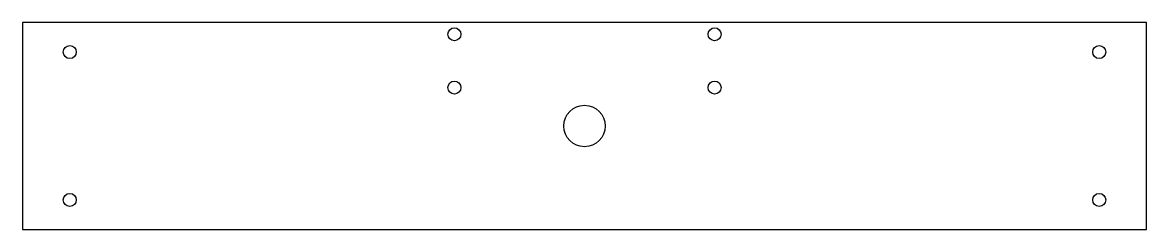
# Model space of a CAD drawing. Header units: millimetres. Extents: x 0 to 380, y 0 to 70.
import ezdxf

# ---------------------------------------------------------------- set-up
doc = ezdxf.new("R2010")
doc.units = ezdxf.units.MM

msp = doc.modelspace()

# ---------------------------------------------------------------- linework, layer by layer
at = {"layer": 'CUT'}
for p, q in [((380, 70), (0, 70)), ((0, 70), (0, 0)), ((380, 0), (380, 70)), ((0, 0), (380, 0))]:
    msp.add_line(p, q, dxfattribs=at)
for centre, radius in [((146, 66), 2.2), ((234, 66), 2.2), ((16, 60), 2.2), ((364, 60), 2.2), ((146, 48), 2.2), ((234, 48), 2.2), ((190, 35), 7), ((16, 10), 2.2), ((364, 10), 2.2)]:
    msp.add_circle(centre, radius, dxfattribs=at)

doc.saveas('drawing.dxf')
